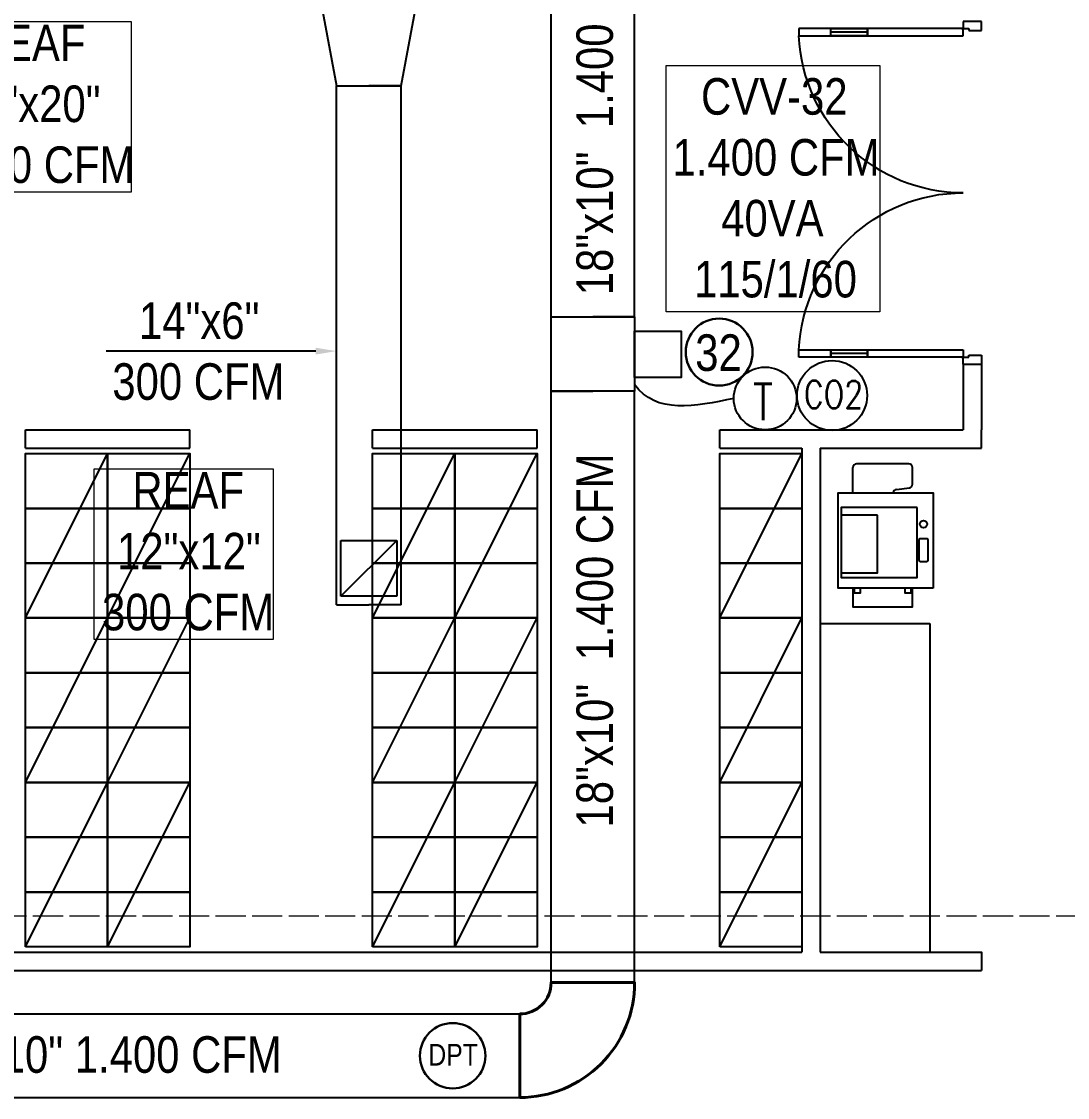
# Model space of a CAD drawing. Header units: inches. Extents: x -3 to 209, y -384 to 20.
# Drawn here: x 167.5 to 173.23, y -98.49 to -92.6 of the extents above; entities that cross this region are included whole.
import ezdxf
from ezdxf import colors
from ezdxf.entities.mleader import LeaderData, LeaderLine
from ezdxf.math import Vec2, Vec3

# ---------------------------------------------------------------- set-up
doc = ezdxf.new("R2010")
doc.units = ezdxf.units.IN
doc.header["$MEASUREMENT"] = 0
for name, pattern in [('Grid Line', [0.022225, 0.0127, -0.003175, 0.003175, -0.003175]), ('Grid Line 1_2_', [0.022225, 0.0127, -0.003175, 0.003175, -0.003175]), ('Hidden', [7.1438, 4.7625, -2.3813]), ('HIDDEN2', [0.1875, 0.125, -0.0625])]:
    doc.linetypes.add(name, pattern=pattern)
for name, color, linetype in [('BASE PLAN$0$9 July 2012 10F STREAM ECOM$0$FLOOR LAYOUT 14 Oct (x-ref)$0$20F-032408$0$XDOOR', 253, 'Continuous'), ('BASE PLAN$0$FLOOR LAYOUT 14 Oct (x-ref)$0$20F-032408$0$XDOOR', 253, 'Continuous'), ('BASE PLAN$0$NBS-HEAVY', 253, 'Continuous'), ('BASE PLAN$0$NDS-DOORS', 253, 'Continuous'), ('BASE PLAN$0$WALL', 253, 'Continuous'), ('HVAC TEXTO CVV', 2, 'Continuous'), ('HVAC-Accesorios', 1, 'Continuous'), ('HVAC-Equipos', 3, 'Continuous'), ('HVAC-Extraccion', 114, 'Continuous'), ('HVAC-Rejillas', 2, 'HIDDEN2'), ('HVAC-Suministro', 170, 'Continuous'), ('NFF-LIGHT', 253, 'Continuous')]:
    doc.layers.add(name, color=color, linetype=linetype)
for name, color, linetype, lineweight in [('HVAC -Textos Equipos', 2, 'Continuous', 9), ('HVAC -Textos Extraccion', 2, 'Continuous', 9), ('HVAC -Textos Rejillas', 2, 'Continuous', 9), ('HVAC -Textos Suministro', 7, 'Continuous', 9), ('HVAC Suministro', 5, 'Continuous', 40), ('S-GRID', 253, 'Continuous', 9), ('TUBO HVAC', 1, 'Continuous', 30)]:
    doc.layers.add(name, color=color, linetype=linetype, lineweight=lineweight)
doc.styles.add('Arial Narrow', font='ARIALN.TTF', dxfattribs={"height": 0.00295})
doc.styles.add('ROMANS', font='romans.shx', dxfattribs={"width": 0.8})
doc.styles.get("Standard").update_dxf_attribs({"font": 'arial.ttf'})

# ---------------------------------------------------------------- blocks, each defined once
blk = doc.blocks.new('Termostato 1')
at = {"linetype": 'ByBlock', "lineweight": -2}
blk.add_circle((725.3327, -473.7179), 0.1716, dxfattribs=at)
at = {"linetype": 'ByBlock', "lineweight": -2, "insert": (725.4136, -473.6514, -2.384), "char_height": 0.2, "width": 2.875949, "attachment_point": 1, "rotation": 270, "style": 'ROMANS'}
blk.add_mtext('T', dxfattribs=at)
blk = doc.blocks.new('CO2')
at = {"linetype": 'ByBlock', "lineweight": -2}
blk.add_circle((-74869.3144, 50750.37), 0.1915, dxfattribs=at)
at = {"linetype": 'ByBlock', "lineweight": -2, "insert": (-74869.4689, 50750.4509, -2.384), "char_height": 0.15, "width": 2.875949, "attachment_point": 1, "rotation": 0, "style": 'ROMANS'}
blk.add_mtext('CO2', dxfattribs=at)
blk = doc.blocks.new('rr')
at = {"linetype": 'ByBlock', "lineweight": -2}
for p, q in [((-0.0127, -0.0127), (0.0127, 0.0127)), ((-0.0127, -0.0127), (-0.0127, 0.0127)), ((-0.0127, 0.0127), (0.0127, 0.0127)), ((0.0127, 0.0127), (0.0127, -0.0127)), ((0.0127, -0.0127), (-0.0127, -0.0127))]:
    blk.add_line(p, q, dxfattribs=at)
blk = doc.blocks.new('BASE PLAN$0$Z$W@#701B5C3E')
at = {"layer": 'BASE PLAN$0$9 July 2012 10F STREAM ECOM$0$FLOOR LAYOUT 14 Oct (x-ref)$0$20F-032408$0$XDOOR', "linetype": 'ByBlock', "lineweight": -2}
blk.add_line((1700, 110), (1700, 10), dxfattribs=at)
at = {"layer": 'BASE PLAN$0$FLOOR LAYOUT 14 Oct (x-ref)$0$20F-032408$0$XDOOR', "linetype": 'ByBlock', "lineweight": -2}
for p, q in [((-138.1, 108.4), (-138.9, 1008.4)), ((-138.9, 1008.4), (-98.9, 1008.4)), ((-98.9, 1008.4), (-98.1, 108.4)), ((1661.1, 1010), (1621.1, 1009.9)), ((1621.1, 1009.9), (1621.2, 834.9)), ((1661.2, 835), (1661.1, 1010)), ((-98.7, 833.4), (-138.7, 833.4)), ((-118.6, 633), (-118.7, 833.4)), ((1661.2, 835), (1621.2, 834.9)), ((1661.2, 835), (1621.2, 834.9)), ((1641.4, 634.6), (1641.2, 834.9)), ((1641.4, 634.6), (1641.2, 834.9)), ((-98.6, 633), (-138.6, 633)), ((1661.4, 634.6), (1621.4, 634.5)), ((1661.4, 634.6), (1621.4, 634.5)), ((1621.4, 634.5), (1621.9, 109.9)), ((1661.9, 110), (1661.4, 634.6)), ((-138.1, 118.4), (-138.1, 78.4)), ((1661.9, 120), (1661.9, 80)), ((-176.1, 108.3), (-138.1, 108.4)), ((-176, 8.3), (-176.1, 108.3)), ((-98.1, 108.4), (-138.1, 108.4)), ((-138.1, 78.4), (-126.1, 78.4)), ((-126.1, 78.4), (-126, 8.4)), ((1621.9, 109.9), (1661.9, 110)), ((1661.9, 80), (1649.9, 80)), ((1649.9, 80), (1650, 10)), ((1699.9, 110), (1661.9, 110)), ((-126, 8.4), (-176, 8.3)), ((1650, 10), (1700, 10))]:
    blk.add_line(p, q, dxfattribs=at)
for points in [[(-98.6, 633), (-98.7, 833.4), (-138.7, 833.4), (-138.6, 633)], [(1661.4, 634.6), (1661.2, 835), (1621.2, 834.9), (1621.4, 634.5)]]:
    blk.add_lwpolyline(points, close=True, dxfattribs=at)
for points in [[(1621.2, 834.9), (1661.2, 835)], [(1661.4, 634.6), (1621.4, 634.5)]]:
    blk.add_lwpolyline(points, dxfattribs=at)
for centre, start, end in [((-138.1, 108.4), 0.05134, 87.50402), ((1661.9, 110), 92.59866, 180.05134)]:
    blk.add_arc(centre, 900, start, end, dxfattribs=at)
at = {"layer": 'BASE PLAN$0$WALL', "linetype": 'ByBlock', "lineweight": -2}
blk.add_line((-176, 8.3), (-176.1, 108.3), dxfattribs=at)
blk = doc.blocks.new('A$C0ABF4FFB')
at = {"layer": 'NFF-LIGHT', "linetype": 'ByBlock', "lineweight": -2, "ltscale": 30}
blk.add_line((0, 900), (450, 0), dxfattribs=at)
at = {"layer": 'NFF-LIGHT', "linetype": 'ByBlock', "lineweight": -2}
for points in [[(0, 900), (0, 600), (450, 600), (450, 900)], [(0, 600), (0, 300), (450, 300), (450, 600)], [(0, 300), (0, 0), (450, 0), (450, 300)]]:
    blk.add_lwpolyline(points, close=True, dxfattribs=at)
blk = doc.blocks.new('zw$B69')
at = {"layer": 'NFF-LIGHT', "linetype": 'ByBlock', "lineweight": -2}
for p, q in [((326.3, -101.5), (498.7, -101.5)), ((525.2, -483.9), (525.2, -126.5)), ((348.1, -399.7), (359.5, -487.2)), ((384, -508.9), (498.7, -508.9))]:
    blk.add_line(p, q, dxfattribs=at)
for points in [[(-326.3, -650), (-326.3, 0), (326.3, 0), (326.3, -650)], [(225.3, -540), (225.3, -20), (-253.4, -20), (-253.4, -540)], [(172.7, -270), (172.7, -20), (-221.9, -20), (-221.9, -270)], [(-326.3, -508.9), (-326.3, -101.5), (-454.5, -101.5), (-454.5, -508.9)], [(-326.3, -152.9), (-326.3, -110.1), (-359.3, -110.1), (-359.3, -152.9)], [(-326.3, -499.9), (-326.3, -457.1), (-359.3, -457.1), (-359.3, -499.9)]]:
    blk.add_lwpolyline(points, close=True, dxfattribs=at)
blk.add_lwpolyline([(11, -606), (11, -561.8, 0.414214), (1, -551.8), (-133.6, -551.8, 0.414214), (-143.6, -561.8), (-143.6, -606, 0.414214), (-133.6, -616), (1, -616, 0.414214)], format="xyb", close=True, dxfattribs=at)
blk.add_circle((112, -583.9), 25.1, dxfattribs=at)
for centre, radius, start, end in [((498.4, -128.3), 26.8, 3.90734, 89.35308), ((321.4, -401.5), 26.8, 3.90734, 79.36305), ((384.6, -483.5), 25.4, 188.30179, 268.51989), ((496.7, -480.3), 28.7, 274.06838, 352.6712)]:
    blk.add_arc(centre, radius, start, end, dxfattribs=at)

msp = doc.modelspace()

# ---------------------------------------------------------------- linework, layer by layer
at = {"layer": 'BASE PLAN$0$NBS-HEAVY'}
for p, q in [((172.6585, -94.4717), (172.7585, -94.4716)), ((172.6585, -94.4717), (172.6585, -94.8306)), ((172.7585, -94.4716), (172.7585, -94.8306)), ((167.5258, -94.8306), (168.4258, -94.8306)), ((167.5258, -94.9306), (167.5258, -94.8306)), ((168.4258, -94.9306), (168.4258, -94.8306)), ((169.4258, -94.8306), (170.3258, -94.8306)), ((169.4258, -94.9306), (169.4258, -94.8306)), ((170.3258, -94.9306), (170.3258, -94.8306)), ((171.3258, -94.8306), (172.6585, -94.8306)), ((171.3258, -94.9306), (171.3258, -94.8306)), ((172.7585, -94.9306), (172.7585, -94.8306)), ((167.5258, -94.9306), (168.4258, -94.9306)), ((169.4258, -94.9306), (170.3258, -94.9306)), ((171.3258, -94.9306), (171.7758, -94.9306)), ((171.7758, -94.9306), (171.7758, -97.6906)), ((171.8758, -94.9306), (172.7585, -94.9306)), ((171.8758, -94.9306), (171.8758, -97.6906)), ((164.1758, -97.6906), (171.7758, -97.6906)), ((164.1758, -97.7906), (172.7585, -97.7906))]:
    msp.add_line(p, q, dxfattribs=at)
msp.add_lwpolyline([(171.8758, -97.6906), (172.7585, -97.6906), (172.7585, -97.7906)], dxfattribs=at)
at = {"layer": 'HVAC -Textos Equipos', "color": 1}
msp.add_lwpolyline([(172.2018, -94.1848), (171.0321, -94.1848), (171.0321, -92.8363), (172.2018, -92.8363)], close=True, dxfattribs=at)
at = {"layer": 'HVAC -Textos Rejillas'}
for points in [[(168.1039, -93.5303), (166.9355, -93.5303), (166.9355, -92.5957), (168.1039, -92.5957)], [(168.8823, -95.979), (167.9025, -95.979), (167.9025, -95.0444), (168.8823, -95.0444)]]:
    msp.add_lwpolyline(points, close=True, dxfattribs=at)
at = {"layer": 'HVAC Suministro'}
msp.add_lwpolyline([(170.2316, -98.0281), (170.2316, -98.4853, 0.414214), (170.8603, -97.8566), (170.4031, -97.8566, -0.414214)], format="xyb", close=True, dxfattribs=at)
at = {"layer": 'HVAC-Accesorios', "color": 1, "linetype": 'Hidden'}
msp.add_open_spline([(171.4031, -94.659), (171.1903, -94.7033), (170.9776, -94.7477), (170.8603, -94.5823)], degree=3, dxfattribs=at)
at = {"layer": 'HVAC-Equipos'}
for points in [[(170.4031, -94.6191), (170.4031, -94.2127), (170.8603, -94.2127), (170.8603, -94.6191)], [(170.8603, -94.5437), (170.8603, -94.2897), (171.1143, -94.2897), (171.1143, -94.5437)]]:
    msp.add_lwpolyline(points, close=True, dxfattribs=at)
at = {"layer": 'HVAC-Extraccion'}
for p, q in [((169.2275, -95.7892), (169.2275, -92.9473)), ((169.2275, -92.9473), (169.4053, -92.9473)), ((169.5831, -92.9473), (169.4053, -92.9473)), ((169.5831, -95.7892), (169.5831, -92.9473)), ((169.2275, -95.7892), (169.4053, -95.7892)), ((169.5831, -95.7892), (169.4053, -95.7892))]:
    msp.add_line(p, q, dxfattribs=at)
msp.add_lwpolyline([(169.6593, -92.5368), (169.1513, -92.5368), (169.2275, -92.9473), (169.5831, -92.9473)], close=True, dxfattribs=at)
at = {"layer": 'HVAC-Suministro'}
for p, q in [((170.4031, -94.2128), (170.4027, -91.3738)), ((170.8603, -94.2127), (170.8599, -91.3738)), ((170.4031, -94.2128), (170.6317, -94.2127)), ((170.8603, -94.2127), (170.6317, -94.2127)), ((170.4027, -94.6192), (170.6313, -94.6191)), ((170.4031, -97.8567), (170.4027, -94.6192)), ((170.8599, -94.6191), (170.6313, -94.6191)), ((170.8603, -97.8566), (170.8599, -94.6191)), ((170.4031, -97.8567), (170.6317, -97.8566)), ((170.8603, -97.8566), (170.6317, -97.8566)), ((165.9097, -98.0281), (170.2316, -98.0281)), ((170.2316, -98.0281), (170.2316, -98.2567)), ((170.2316, -98.4853), (170.2316, -98.2567)), ((165.9097, -98.4853), (170.2316, -98.4853))]:
    msp.add_line(p, q, dxfattribs=at)
at = {"layer": 'NFF-LIGHT', "linetype": 'ByBlock'}
for p, q in [((171.8758, -95.8907), (172.4758, -95.8907)), ((172.4758, -95.8907), (172.4758, -97.6906))]:
    msp.add_line(p, q, dxfattribs=at)
at = {"layer": 'S-GRID', "linetype": 'Grid Line'}
for p, q in [((117.6245, -97.4906), (200.2834, -97.4906)), ((123.5666, -97.4906), (190.8779, -97.4906))]:
    msp.add_line(p, q, dxfattribs=at)
at = {"layer": 'S-GRID', "linetype": 'Grid Line 1_2_'}
msp.add_line((118.6314, -97.4906), (201.8133, -97.4906), dxfattribs=at)
msp.add_line((118.6314, -97.4906), (201.8133, -97.4906), dxfattribs=at)
at = {"layer": 'TUBO HVAC'}
for centre, radius in [((171.3229, -94.405), 0.1831), ((169.8643, -98.2568), 0.1791)]:
    msp.add_circle(centre, radius, dxfattribs=at)

# ---------------------------------------------------------------- block references
at = {"layer": 'BASE PLAN$0$NDS-DOORS', "xscale": -0.0009999999999852302, "yscale": 0.0009999999999852302, "zscale": 0.0009999999999852297, "rotation": 90.05134001623158}
msp.add_blockref('BASE PLAN$0$Z$W@#701B5C3E', (172.767, -92.7716), dxfattribs=at)
at = {"layer": 'HVAC-Equipos'}
msp.add_blockref('CO2', (75041.2552, -50845.0127), dxfattribs=at)
at = {"layer": 'HVAC-Equipos', "rotation": 90.00000000172517}
msp.add_blockref('Termostato 1', (-302.1433, -819.9917), dxfattribs=at)
at = {"layer": 'HVAC-Rejillas', "xscale": 12, "yscale": 12, "zscale": 12}
msp.add_blockref('rr', (169.4053, -95.5884), dxfattribs=at)
at = {"layer": 'NFF-LIGHT', "linetype": 'ByBlock'}
for name, p, xscale, yscale, zscale, rotation in [('A$C0ABF4FFB', (167.5258, -94.9606), -0.0009999999999852297, 0.0009999999999852297, 0.0009999999999852297, 180), ('A$C0ABF4FFB', (167.9758, -94.9606), -0.0009999999999852297, 0.0009999999999852297, 0.0009999999999852297, 180), ('A$C0ABF4FFB', (169.4258, -94.9606), -0.0009999999999852297, 0.0009999999999852297, 0.0009999999999852297, 180), ('A$C0ABF4FFB', (169.8758, -94.9606), -0.0009999999999852297, 0.0009999999999852297, 0.0009999999999852297, 180), ('A$C0ABF4FFB', (171.3258, -94.9606), -0.0009999999999852297, 0.0009999999999852297, 0.0009999999999852297, 180), ('zw$B69', (171.974, -95.4361), 0.0007999999999881847, 0.0007999999999881847, 0.0007999999999881847, 90), ('A$C0ABF4FFB', (167.5258, -95.8606), -0.0009999999999852297, 0.0009999999999852297, 0.0009999999999852297, 180), ('A$C0ABF4FFB', (167.9758, -95.8606), -0.0009999999999852297, 0.0009999999999852297, 0.0009999999999852297, 180), ('A$C0ABF4FFB', (169.4258, -95.8606), -0.0009999999999852297, 0.0009999999999852297, 0.0009999999999852297, 180), ('A$C0ABF4FFB', (169.8758, -95.8606), -0.0009999999999852297, 0.0009999999999852297, 0.0009999999999852297, 180), ('A$C0ABF4FFB', (171.3258, -95.8606), -0.0009999999999852297, 0.0009999999999852297, 0.0009999999999852297, 180), ('A$C0ABF4FFB', (167.5258, -96.7606), -0.0009999999999852297, 0.0009999999999852297, 0.0009999999999852297, 180), ('A$C0ABF4FFB', (167.9758, -96.7606), -0.0009999999999852297, 0.0009999999999852297, 0.0009999999999852297, 180), ('A$C0ABF4FFB', (169.4258, -96.7606), -0.0009999999999852297, 0.0009999999999852297, 0.0009999999999852297, 180), ('A$C0ABF4FFB', (169.8758, -96.7606), -0.0009999999999852297, 0.0009999999999852297, 0.0009999999999852297, 180), ('A$C0ABF4FFB', (171.3258, -96.7606), -0.0009999999999852297, 0.0009999999999852297, 0.0009999999999852297, 180)]:
    msp.add_blockref(name, p, dxfattribs=dict(at, xscale=xscale, yscale=yscale, zscale=zscale, rotation=rotation))

# ---------------------------------------------------------------- texts
at = {"layer": 'HVAC -Textos Equipos', "color": 1, "insert": (170.7957, -92.9055), "char_height": 0.2, "width": 1.634804, "attachment_point": 1, "style": 'Arial Narrow'}
msp.add_mtext('\\pi0.42791;CVV-32\\P\\pi0.27163;1.400 CFM\\P\\pi0.53821;40VA\\P\\pi0.38937;115/1/60', dxfattribs=at)
at = {"layer": 'HVAC -Textos Extraccion', "insert": (167.8605, -94.133), "char_height": 0.2, "width": 1.197493, "attachment_point": 1, "style": 'Arial Narrow'}
msp.add_mtext('\\pi0.28667;14"x6"\\P\\pi0.14083;300 CFM', dxfattribs=at)
at = {"layer": 'HVAC -Textos Rejillas', "char_height": 0.2, "width": 1.634804, "attachment_point": 1, "style": 'Arial Narrow'}
for s, insert in [('\\pi0.52579;REAF\\P\\pi0.43255;20"x20"\\P\\pi0.27163;1.200 CFM', (166.7176, -92.6126)), ('\\pi0.52579;REAF\\P\\pi0.44162;12"x12"\\P\\pi0.35949;300 CFM', (167.5855, -95.0614))]:
    msp.add_mtext(s, dxfattribs=dict(at, insert=insert))
at = {"layer": 'HVAC -Textos Suministro', "char_height": 0.2, "width": 2.075776, "attachment_point": 1, "rotation": 90, "style": 'Arial Narrow'}
for insert in [(170.5414, -94.0939), (170.5414, -97.0077)]:
    msp.add_mtext('18"x10"  1.400 CFM', dxfattribs=dict(at, insert=insert))
at = {"layer": 'HVAC -Textos Suministro', "insert": (166.9451, -98.1501), "char_height": 0.2, "width": 2.185499, "attachment_point": 1, "style": 'Arial Narrow'}
msp.add_mtext('18"x10" 1.400 CFM', dxfattribs=at)
at = {"layer": 'HVAC TEXTO CVV', "color": 1, "attachment_point": 1, "style": 'Arial Narrow'}
for s, insert, char_height, width in [('\\pi0.70062;32', (170.4911, -94.3081), 0.2, 1.634804), ('\\pi0.35518;DPT', (169.3756, -98.1921), 0.11858, 0.969275)]:
    msp.add_mtext(s, dxfattribs=dict(at, insert=insert, char_height=char_height, width=width))

# ---------------------------------------------------------------- leaders
at = {"layer": 'HVAC -Textos Extraccion'}
ml = msp.add_multileader_mtext('Standard', dxfattribs=at)
ml.set_content('', color=256)
ml.set_leader_properties()
ml.build(insert=Vec2(0, 0))
ml.multileader.update_dxf_attribs({"dogleg_length": 0.36, "arrow_head_size": 0.1128})
ctx = ml.context
ctx.base_point, ctx.char_height, ctx.arrow_head_size, ctx.landing_gap_size, ctx.plane_origin, ctx.plane_x_axis, ctx.plane_y_axis = Vec3(167.9681, -94.3999), 0.1128, 0.1128, 0.0564, Vec3(162.064, -94.2161), Vec3(-1, 0), Vec3(0, -1)
notes = []
notes.append((ctx, [(1, (1, 1, 0), (168.5225, -94.3999), (-1, 0), 0.5544, [(0, [(169.2277, -94.3999)], 0, [])])]))
ctx.mtext.insert, ctx.mtext.text_direction, ctx.mtext.rotation, ctx.mtext.flow_direction = Vec3(167.9117, -94.4563), Vec3(-1, 0), 3.141593, 5
for ctx, leaders in notes:
    for number, flags, end, landing, length, lines in leaders:
        leader = LeaderData()
        leader.index, (leader.has_last_leader_line, leader.has_dogleg_vector, leader.attachment_direction) = number, flags
        leader.last_leader_point, leader.dogleg_vector, leader.dogleg_length = Vec3(end), Vec3(landing), length
        for number, points, colour, breaks in lines:
            line = LeaderLine()
            line.index, line.vertices, line.color, line.breaks = number, Vec3.list(points), colors.encode_raw_color(colour), breaks
            leader.lines.append(line)
        ctx.leaders.append(leader)

doc.saveas('drawing.dxf')
